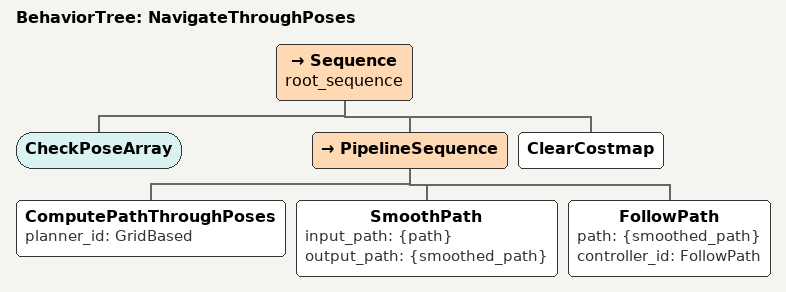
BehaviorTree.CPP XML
<root main_tree_to_execute="NavigateThroughPoses">
  <BehaviorTree ID="NavigateThroughPoses">
    <Sequence name="root_sequence">
      <CheckPoseArray />
      <PipelineSequence>
        <ComputePathThroughPoses planner_id="GridBased" />
        <SmoothPath input_path="{path}" output_path="{smoothed_path}" />
        <FollowPath path="{smoothed_path}" controller_id="FollowPath" />
      </PipelineSequence>
      <ClearCostmap />
    </Sequence>
  </BehaviorTree>
</root>
